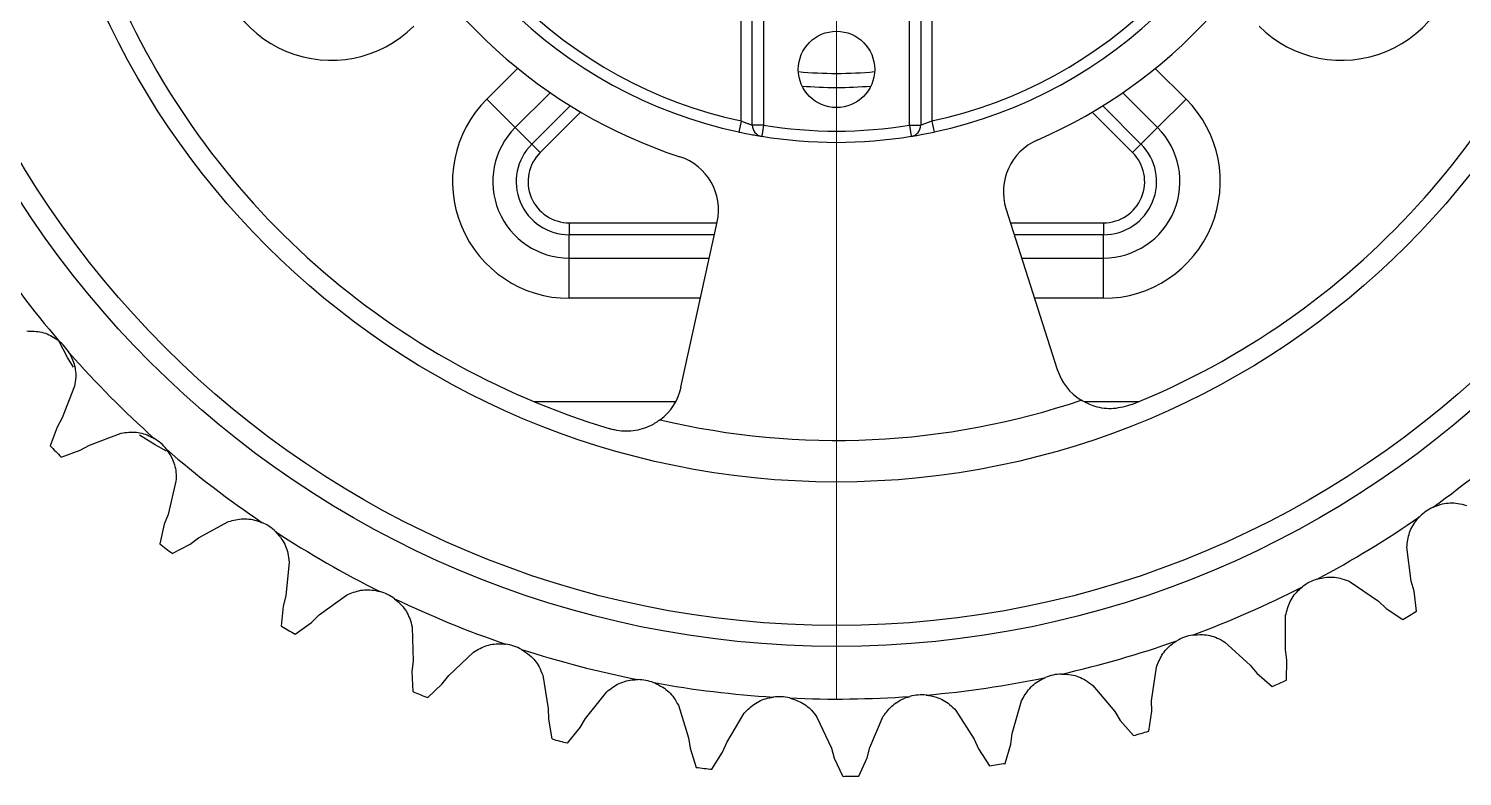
# Model space of a CAD drawing. Header units: millimetres. Extents: x 4754612 to 5801174, y 2368242 to 2777223.
# Drawn here: x 5551765.6 to 5551893.3, y 2415229.9 to 2415296.5 of the extents above; entities that cross this region are included whole.
import ezdxf

# ---------------------------------------------------------------- set-up
doc = ezdxf.new("R2010")
doc.units = ezdxf.units.MM
doc.header["$LTSCALE"] = 1000
for name, color, linetype in [('253', 253, 'Continuous'), ('DOOR', 4, 'Continuous'), ('HAT', 252, 'Continuous')]:
    doc.layers.add(name, color=color, linetype=linetype)

# ---------------------------------------------------------------- blocks, each defined once
blk = doc.blocks.new('방화셔터 기본')
at = {"layer": '253', "lineweight": 18}
blk.add_line((5542072.61, 8101978.79), (5542072.61, 8102161.01), dxfattribs=at)
at = {"layer": '253', "linetype": 'Continuous'}
for p, q in [((5542064.11, 8102030.3), (5542064.11, 8102042.7)), ((5542065.11, 8102029.92), (5542065.11, 8102042.7)), ((5542066.11, 8102042.7), (5542066.11, 8102029.92)), ((5542079.11, 8102029.92), (5542079.11, 8102042.7)), ((5542080.11, 8102042.7), (5542080.11, 8102029.92)), ((5542081.11, 8102042.7), (5542081.11, 8102030.3)), ((5542041.46, 8102032.25), (5542044.2, 8102034.99)), ((5542101, 8102034.99), (5542103.74, 8102032.25)), ((5542047.11, 8102032.82), (5542044, 8102029.71)), ((5542101.2, 8102029.71), (5542098.1, 8102032.82)), ((5542041.46, 8102032.25), (5542044, 8102029.71)), ((5542045.47, 8102028.24), (5542048.89, 8102031.66)), ((5542096.32, 8102031.65), (5542099.73, 8102028.24)), ((5542101.2, 8102029.71), (5542103.74, 8102032.25)), ((5542049.82, 8102031.09), (5542046.22, 8102027.49)), ((5542064.11, 8102030.3), (5542063.9, 8102029.32)), ((5542081.11, 8102030.3), (5542081.32, 8102029.32)), ((5542098.98, 8102027.49), (5542095.39, 8102031.09)), ((5542044, 8102029.71), (5542045.47, 8102028.24)), ((5542066.11, 8102029.92), (5542065.11, 8102029.92)), ((5542066.11, 8102029.92), (5542065.95, 8102028.94)), ((5542079.11, 8102029.92), (5542079.27, 8102028.94)), ((5542079.11, 8102029.92), (5542080.11, 8102029.92)), ((5542101.2, 8102029.71), (5542099.73, 8102028.24)), ((5542045.47, 8102028.24), (5542046.22, 8102027.49)), ((5542099.73, 8102028.24), (5542098.98, 8102027.49)), ((5542087.7, 8102022.5), (5542092.27, 8102008.15)), ((5542048.81, 8102021.23), (5542048.81, 8102020.17)), ((5542048.81, 8102021.23), (5542061.97, 8102021.23)), ((5542058.76, 8102006.59), (5542061.98, 8102021.3)), ((5542088.11, 8102021.23), (5542096.39, 8102021.23)), ((5542096.39, 8102021.23), (5542096.39, 8102020.17)), ((5542048.81, 8102018.09), (5542048.81, 8102020.17)), ((5542061.73, 8102020.17), (5542048.81, 8102020.17)), ((5542096.39, 8102020.17), (5542088.44, 8102020.17)), ((5542096.39, 8102018.09), (5542096.39, 8102020.17)), ((5542048.81, 8102014.5), (5542048.81, 8102018.09)), ((5542048.81, 8102018.09), (5542061.28, 8102018.09)), ((5542089.11, 8102018.09), (5542096.39, 8102018.09)), ((5542096.39, 8102014.5), (5542096.39, 8102018.09)), ((5542060.49, 8102014.5), (5542048.81, 8102014.5)), ((5542096.39, 8102014.5), (5542090.25, 8102014.5)), ((5542004.75, 8102006.68), (5542003.65, 8102003.85)), ((5542045.65, 8102005.3), (5542058.29, 8102005.3)), ((5542094.68, 8102005.3), (5542099.56, 8102005.3)), ((5542003.65, 8102003.85), (5542003.19, 8102003.03)), ((5542003.19, 8102003.03), (5542002.56, 8102001.35)), ((5542006.07, 8102001.42), (5542008.9, 8102002.49)), ((5542003.56, 8102000.35), (5542005.25, 8102000.96)), ((5542005.25, 8102000.96), (5542006.07, 8102001.42)), ((5542013.78, 8101998.2), (5542013.07, 8101995.25)), ((5542012.72, 8101994.38), (5542012.33, 8101992.63)), ((5542013.07, 8101995.25), (5542012.72, 8101994.38)), ((5542015.79, 8101993.16), (5542018.46, 8101994.61)), ((5542015.04, 8101992.6), (5542015.79, 8101993.16)), ((5542013.45, 8101991.77), (5542015.04, 8101992.6)), ((5542123.79, 8101989.3), (5542123.41, 8101992.31)), ((5542023.86, 8101991), (5542023.55, 8101987.98)), ((5542118.37, 8101989.23), (5542120.87, 8101987.52)), ((5542124.05, 8101988.39), (5542123.79, 8101989.3)), ((5542023.55, 8101987.98), (5542023.32, 8101987.07)), ((5542026.53, 8101986.28), (5542028.98, 8101988.06)), ((5542124.26, 8101986.61), (5542124.05, 8101988.39)), ((5542023.32, 8101987.07), (5542023.16, 8101985.29)), ((5542120.87, 8101987.52), (5542121.56, 8101986.87)), ((5542121.56, 8101986.87), (5542123.05, 8101985.88)), ((5542024.39, 8101984.58), (5542025.85, 8101985.61)), ((5542025.85, 8101985.61), (5542026.53, 8101986.28)), ((5542112.6, 8101983.2), (5542112.61, 8101986.23)), ((5542034.81, 8101985.21), (5542034.91, 8101982.18)), ((5542038.08, 8101980.88), (5542040.27, 8101982.97)), ((5542107.21, 8101983.85), (5542109.46, 8101981.82)), ((5542112.73, 8101982.26), (5542112.6, 8101983.2)), ((5542034.91, 8101982.18), (5542034.8, 8101981.24)), ((5542100.68, 8101978.64), (5542101.1, 8101981.64)), ((5542109.46, 8101981.82), (5542110.05, 8101981.09)), ((5542112.69, 8101980.47), (5542112.73, 8101982.26)), ((5542034.8, 8101981.24), (5542034.88, 8101979.45)), ((5542037.5, 8101980.14), (5542038.08, 8101980.88)), ((5542046.44, 8101980.92), (5542046.94, 8101977.94)), ((5542110.05, 8101981.09), (5542111.4, 8101979.9)), ((5542036.19, 8101978.91), (5542037.5, 8101980.14)), ((5542050.26, 8101977.07), (5542052.15, 8101979.44)), ((5542095.43, 8101980.01), (5542097.39, 8101977.69)), ((5542046.94, 8101977.94), (5542046.95, 8101976.99)), ((5542058.53, 8101978.23), (5542059.42, 8101975.33)), ((5542083.25, 8101977.77), (5542084.88, 8101975.21)), ((5542088.27, 8101975.71), (5542089.08, 8101978.63)), ((5542097.39, 8101977.69), (5542097.88, 8101976.89)), ((5542100.42, 8101975.93), (5542100.69, 8101977.7)), ((5542100.69, 8101977.7), (5542100.68, 8101978.64)), ((5542046.95, 8101976.99), (5542047.27, 8101975.23)), ((5542049.78, 8101976.26), (5542050.26, 8101977.07)), ((5542062.83, 8101974.92), (5542064.39, 8101977.52)), ((5542070.87, 8101977.17), (5542072.15, 8101974.42)), ((5542075.57, 8101974.47), (5542076.77, 8101977.25)), ((5542097.88, 8101976.89), (5542099.06, 8101975.54)), ((5542048.65, 8101974.87), (5542049.78, 8101976.26)), ((5542059.42, 8101975.33), (5542059.57, 8101974.4)), ((5542084.88, 8101975.21), (5542085.26, 8101974.35)), ((5542088.15, 8101974.78), (5542088.27, 8101975.71)), ((5542059.57, 8101974.4), (5542060.12, 8101972.7)), ((5542061.52, 8101972.53), (5542062.47, 8101974.05)), ((5542062.47, 8101974.05), (5542062.83, 8101974.92)), ((5542072.15, 8101974.42), (5542072.41, 8101973.52)), ((5542075.33, 8101973.56), (5542075.57, 8101974.47)), ((5542085.26, 8101974.35), (5542086.24, 8101972.85)), ((5542087.64, 8101973.06), (5542088.15, 8101974.78)), ((5542072.41, 8101973.52), (5542073.18, 8101971.9)), ((5542074.6, 8101971.92), (5542075.33, 8101973.56))]:
    blk.add_line(p, q, dxfattribs=at)
at = {"layer": '253', "linetype": 'Continuous', "flags": 128}
for points in [[(5542004.66, 8102008.36), (5542004.13, 8102009.23), (5542003.36, 8102010.7)], [(5542012.94, 8102000.88), (5542011.94, 8102001.43), (5542010.52, 8102002.32)]]:
    blk.add_lwpolyline(points, dxfattribs=at)
at = {"layer": '253', "linetype": 'Continuous'}
for centre, radius in [((5542072.61, 8102069.9), 86.42), ((5542072.61, 8102069.9), 84.56), ((5542072.61, 8102034.9), 3.4)]:
    blk.add_circle(centre, radius, dxfattribs=at)
at = {"layer": '253'}
blk.add_circle((5542072.61, 8102069.9), 71.77, dxfattribs=at)
at = {"layer": '253', "linetype": 'Continuous'}
for centre, radius, start, end in [((5542072.61, 8102069.9), 41.5, 192.1151, 257.8849), ((5542072.61, 8102069.9), 40.5, 192.1151, 257.8849), ((5542072.61, 8102069.9), 40.5, 282.1151, 347.8849), ((5542072.61, 8102069.9), 41.5, 282.1151, 347.8849), ((5542072.61, 8102069.9), 45, 293.4071, 341.9288), ((5542072.61, 8102069.9), 45, 203.4071, 251.9288), ((5542072.61, 8102069.9), 70, 292.0797, 343.2562), ((5542027.6, 8102046.11), 10.4, 180, 315), ((5542117.6, 8102046.11), 10.4, 225, 0), ((5542072.61, 8102069.9), 70, 202.0797, 253.2562), ((5542072.6, 8102069.9), 35.36, 264.4972, 275.5153), ((5542072.6, 8102069.9), 36.61, 265.2095, 274.8031), ((5542048.81, 8102024.9), 10.4, 135, 270), ((5542096.39, 8102024.9), 10.4, 270, 45), ((5542048.81, 8102024.9), 6.81, 135, 270), ((5542066.11, 8102029.92), 1, 180, 260.7644), ((5542072.61, 8102069.9), 41.5, 260.7644, 279.2356), ((5542072.61, 8102069.9), 40.5, 260.7644, 279.2356), ((5542079.11, 8102029.92), 1, 279.2356, 0), ((5542096.39, 8102024.9), 6.81, 270, 45), ((5542048.81, 8102024.9), 4.73, 135, 270), ((5542048.81, 8102024.9), 3.67, 135, 270), ((5542092.47, 8102024.01), 5, 113.4071, 197.668), ((5542096.39, 8102024.9), 4.73, 270, 45), ((5542096.39, 8102024.9), 3.67, 270, 45), ((5542057.1, 8102022.37), 5, 347.668, 71.9288), ((5542072.61, 8102069.9), 91.11, 213.766, 220.5061), ((5542000.82, 8102007.57), 4.03, 30.5137, 51.4179), ((5542072.61, 8102069.9), 91.11, 221.4256, 228.1657), ((5542097.04, 8102009.67), 5, 197.668, 238.0294), ((5542053.88, 8102007.65), 5, 307.3065, 347.668), ((5542072.61, 8102069.9), 68.06, 256.6659, 288.67), ((5542009.77, 8101998.56), 4.03, 38.1733, 59.0775), ((5542072.61, 8102069.9), 91.11, 305.6809, 312.421), ((5542072.61, 8102069.9), 98, 224.3813, 225.2099), ((5542072.61, 8102069.9), 91.11, 229.0851, 235.8252), ((5542127.44, 8101992.23), 4.03, 114.769, 135.6733), ((5542019.84, 8101990.82), 4.03, 45.8329, 66.7371), ((5542072.61, 8102069.9), 91.11, 298.0213, 304.7614), ((5542072.61, 8102069.9), 91.11, 236.7447, 243.4848), ((5542072.61, 8102069.9), 98, 232.0409, 232.8695), ((5542116.59, 8101985.62), 4.03, 107.1095, 128.0137), ((5542030.85, 8101984.49), 4.03, 53.4924, 74.3967), ((5542072.61, 8102069.9), 91.11, 290.3617, 297.1018), ((5542072.61, 8102069.9), 91.11, 244.4043, 251.1444), ((5542072.61, 8102069.9), 98, 300.9771, 301.8057), ((5542072.61, 8102069.9), 98, 239.7005, 240.5291), ((5542104.97, 8101980.51), 4.03, 99.4499, 120.3541), ((5542042.6, 8101979.69), 4.03, 61.152, 82.0562), ((5542072.61, 8102069.9), 91.11, 252.0639, 258.804), ((5542072.61, 8102069.9), 91.11, 282.7022, 289.4423), ((5542054.89, 8101976.49), 4.03, 68.8116, 89.7158), ((5542072.61, 8102069.9), 91.11, 259.7234, 266.4635), ((5542072.61, 8102069.9), 91.11, 275.0426, 281.7827), ((5542092.77, 8101976.99), 4.03, 91.7903, 112.6945), ((5542072.61, 8102069.9), 98, 293.3175, 294.1461), ((5542072.61, 8102069.9), 98, 247.36, 248.1886), ((5542067.5, 8101974.97), 4.03, 76.4712, 97.3754), ((5542072.61, 8102069.9), 91.11, 267.383, 274.1231), ((5542080.2, 8101975.13), 4.03, 84.1307, 105.035), ((5542072.61, 8102069.9), 98, 255.0196, 255.8482), ((5542072.61, 8102069.9), 98, 285.6579, 286.4865), ((5542072.61, 8102069.9), 98, 262.6792, 263.5078), ((5542072.61, 8102069.9), 98, 277.9983, 278.8269), ((5542072.61, 8102069.9), 98, 270.3388, 271.1674)]:
    blk.add_arc(centre, radius, start, end, dxfattribs=at)
for points, knots in [([(5542065.11, 8102029.92), (5542065.09, 8102029.93), (5542065.07, 8102029.93), (5542064.9, 8102029.99), (5542064.65, 8102030.08), (5542064.37, 8102030.19), (5542064.18, 8102030.27), (5542064.11, 8102030.3)], [0, 0, 0, 0, 0.205255, 0.412258, 0.623505, 0.84148, 1, 1, 1, 1]), ([(5542081.11, 8102030.3), (5542080.99, 8102030.25), (5542080.77, 8102030.16), (5542080.46, 8102030.05), (5542080.24, 8102029.97), (5542080.12, 8102029.93), (5542080.11, 8102029.93), (5542080.11, 8102029.92)], [0, 0, 0, 0, 0.226298, 0.4487162, 0.6639954, 0.8728029, 1, 1, 1, 1]), ([(5542063.9, 8102029.32), (5542064.06, 8102029.29), (5542064.45, 8102029.21), (5542065.02, 8102029.1), (5542065.53, 8102029.01), (5542065.88, 8102028.95), (5542065.92, 8102028.94), (5542065.95, 8102028.94)], [0, 0, 0, 0, 0.155349, 0.371222, 0.582905, 0.791971, 1, 1, 1, 1]), ([(5542079.27, 8102028.94), (5542079.27, 8102028.94), (5542079.3, 8102028.94), (5542079.53, 8102028.98), (5542080, 8102029.06), (5542080.62, 8102029.18), (5542081.08, 8102029.27), (5542081.32, 8102029.32)], [0, 0, 0, 0, 0.128951, 0.340219, 0.55666, 0.777839, 1, 1, 1, 1]), ([(5542000.49, 8102011.59), (5542000.94, 8102011.58), (5542001.84, 8102011.57), (5542002.79, 8102011.13), (5542003.24, 8102010.79), (5542003.33, 8102010.72)], [0, 0, 0, 0, 0.441513, 0.882843, 1, 1, 1, 1]), ([(5542004.29, 8102009.62), (5542004.42, 8102009.35), (5542004.76, 8102008.68), (5542004.91, 8102007.65), (5542004.79, 8102006.94), (5542004.75, 8102006.68)], [0, 0, 0, 0, 0.292859, 0.738656, 1, 1, 1, 1]), ([(5542098.92, 8102005.03), (5542098.38, 8102004.88), (5542097.31, 8102004.56), (5542095.7, 8102004.75), (5542094.8, 8102005.21), (5542094.39, 8102005.42)], [0, 0, 0, 0, 0.35438, 0.708594, 1, 1, 1, 1]), ([(5542056.91, 8102003.68), (5542056.63, 8102003.49), (5542055.9, 8102003), (5542054.5, 8102002.61), (5542053.24, 8102002.65), (5542052.57, 8102002.83), (5542052.44, 8102002.87)], [0, 0, 0, 0, 0.214169, 0.556182, 0.913763, 1, 1, 1, 1]), ([(5542008.9, 8102002.49), (5542009.35, 8102002.55), (5542010.24, 8102002.65), (5542011.24, 8102002.35), (5542011.73, 8102002.07), (5542011.84, 8102002.01)], [0, 0, 0, 0, 0.441512, 0.882843, 1, 1, 1, 1]), ([(5542012.93, 8102001.05), (5542013.1, 8102000.8), (5542013.52, 8102000.19), (5542013.81, 8101999.18), (5542013.79, 8101998.46), (5542013.78, 8101998.2)], [0, 0, 0, 0, 0.292858, 0.738656, 1, 1, 1, 1]), ([(5542125.75, 8101995.89), (5542126.02, 8101996), (5542126.72, 8101996.27), (5542127.77, 8101996.31), (5542128.46, 8101996.12), (5542128.71, 8101996.05)], [0, 0, 0, 0, 0.292859, 0.738656, 1, 1, 1, 1]), ([(5542018.46, 8101994.61), (5542018.89, 8101994.72), (5542019.76, 8101994.94), (5542020.79, 8101994.77), (5542021.32, 8101994.56), (5542021.43, 8101994.52)], [0, 0, 0, 0, 0.44151, 0.88284, 1, 1, 1, 1]), ([(5542123.41, 8101992.31), (5542123.46, 8101992.75), (5542123.56, 8101993.65), (5542124.09, 8101994.55), (5542124.47, 8101994.96), (5542124.55, 8101995.05)], [0, 0, 0, 0, 0.441513, 0.882843, 1, 1, 1, 1]), ([(5542022.64, 8101993.71), (5542022.84, 8101993.49), (5542023.34, 8101992.93), (5542023.76, 8101991.97), (5542023.83, 8101991.26), (5542023.86, 8101991)], [0, 0, 0, 0, 0.292856, 0.738653, 1, 1, 1, 1]), ([(5542115.41, 8101989.47), (5542115.7, 8101989.54), (5542116.43, 8101989.71), (5542117.47, 8101989.61), (5542118.13, 8101989.34), (5542118.37, 8101989.23)], [0, 0, 0, 0, 0.2928578, 0.7386551, 1, 1, 1, 1]), ([(5542028.98, 8101988.06), (5542029.39, 8101988.23), (5542030.22, 8101988.57), (5542031.27, 8101988.54), (5542031.82, 8101988.4), (5542031.93, 8101988.37)], [0, 0, 0, 0, 0.4415063, 0.8828364, 1, 1, 1, 1]), ([(5542112.61, 8101986.23), (5542112.72, 8101986.66), (5542112.94, 8101987.53), (5542113.59, 8101988.36), (5542114.02, 8101988.72), (5542114.11, 8101988.79)], [0, 0, 0, 0, 0.441512, 0.882842, 1, 1, 1, 1]), ([(5542033.24, 8101987.73), (5542033.47, 8101987.54), (5542034.04, 8101987.05), (5542034.58, 8101986.16), (5542034.75, 8101985.46), (5542034.81, 8101985.21)], [0, 0, 0, 0, 0.292852, 0.738649, 1, 1, 1, 1]), ([(5542104.31, 8101984.48), (5542104.6, 8101984.51), (5542105.35, 8101984.58), (5542106.37, 8101984.35), (5542106.98, 8101983.99), (5542107.21, 8101983.85)], [0, 0, 0, 0, 0.2928552, 0.7386525, 1, 1, 1, 1]), ([(5542040.27, 8101982.97), (5542040.66, 8101983.2), (5542041.44, 8101983.64), (5542042.48, 8101983.75), (5542043.04, 8101983.69), (5542043.16, 8101983.68)], [0, 0, 0, 0, 0.441501, 0.882831, 1, 1, 1, 1]), ([(5542044.55, 8101983.22), (5542044.8, 8101983.06), (5542045.43, 8101982.65), (5542046.08, 8101981.84), (5542046.34, 8101981.17), (5542046.44, 8101980.92)], [0, 0, 0, 0, 0.292846, 0.738644, 1, 1, 1, 1]), ([(5542101.1, 8101981.64), (5542101.27, 8101982.06), (5542101.61, 8101982.89), (5542102.35, 8101983.62), (5542102.83, 8101983.92), (5542102.93, 8101983.98)], [0, 0, 0, 0, 0.441509, 0.88284, 1, 1, 1, 1]), ([(5542052.15, 8101979.44), (5542052.5, 8101979.71), (5542053.22, 8101980.26), (5542054.23, 8101980.51), (5542054.8, 8101980.52), (5542054.91, 8101980.52)], [0, 0, 0, 0, 0.441492, 0.882822, 1, 1, 1, 1]), ([(5542056.35, 8101980.25), (5542056.62, 8101980.12), (5542057.3, 8101979.81), (5542058.06, 8101979.09), (5542058.4, 8101978.46), (5542058.53, 8101978.23)], [0, 0, 0, 0, 0.2928379, 0.7386351, 1, 1, 1, 1]), ([(5542089.08, 8101978.63), (5542089.31, 8101979.02), (5542089.75, 8101979.8), (5542090.59, 8101980.43), (5542091.1, 8101980.66), (5542091.21, 8101980.71)], [0, 0, 0, 0, 0.441505, 0.882835, 1, 1, 1, 1]), ([(5542092.64, 8101981.02), (5542092.94, 8101981.01), (5542093.68, 8101980.98), (5542094.66, 8101980.61), (5542095.23, 8101980.17), (5542095.43, 8101980.01)], [0, 0, 0, 0, 0.292851, 0.738648, 1, 1, 1, 1]), ([(5542076.77, 8101977.25), (5542077.05, 8101977.61), (5542077.59, 8101978.32), (5542078.5, 8101978.83), (5542079.04, 8101978.99), (5542079.16, 8101979.02)], [0, 0, 0, 0, 0.441499, 0.882829, 1, 1, 1, 1]), ([(5542080.61, 8101979.14), (5542080.91, 8101979.09), (5542081.64, 8101978.97), (5542082.57, 8101978.47), (5542083.06, 8101977.96), (5542083.25, 8101977.77)], [0, 0, 0, 0, 0.292845, 0.738642, 1, 1, 1, 1]), ([(5542064.39, 8101977.52), (5542064.7, 8101977.84), (5542065.34, 8101978.48), (5542066.31, 8101978.86), (5542066.87, 8101978.94), (5542066.99, 8101978.96)], [0, 0, 0, 0, 0.4414802, 0.8828097, 1, 1, 1, 1]), ([(5542068.45, 8101978.88), (5542068.73, 8101978.8), (5542069.44, 8101978.57), (5542070.29, 8101977.96), (5542070.72, 8101977.38), (5542070.87, 8101977.17)], [0, 0, 0, 0, 0.2928254, 0.7386226, 1, 1, 1, 1])]:
    blk.add_open_spline(points, degree=3, knots=knots, dxfattribs=at)
blk = doc.blocks.new('A$C27682B79')
at = {"layer": 'HAT', "xscale": -1}
blk.add_blockref('방화셔터 기본', (5542000.34, -8097757.4), dxfattribs=at)

msp = doc.modelspace()

# ---------------------------------------------------------------- block references
at = {"layer": 'DOOR', "xscale": -1}
msp.add_blockref('A$C27682B79', (5551765.295, 2411015.382), dxfattribs=at)

doc.saveas('drawing.dxf')
